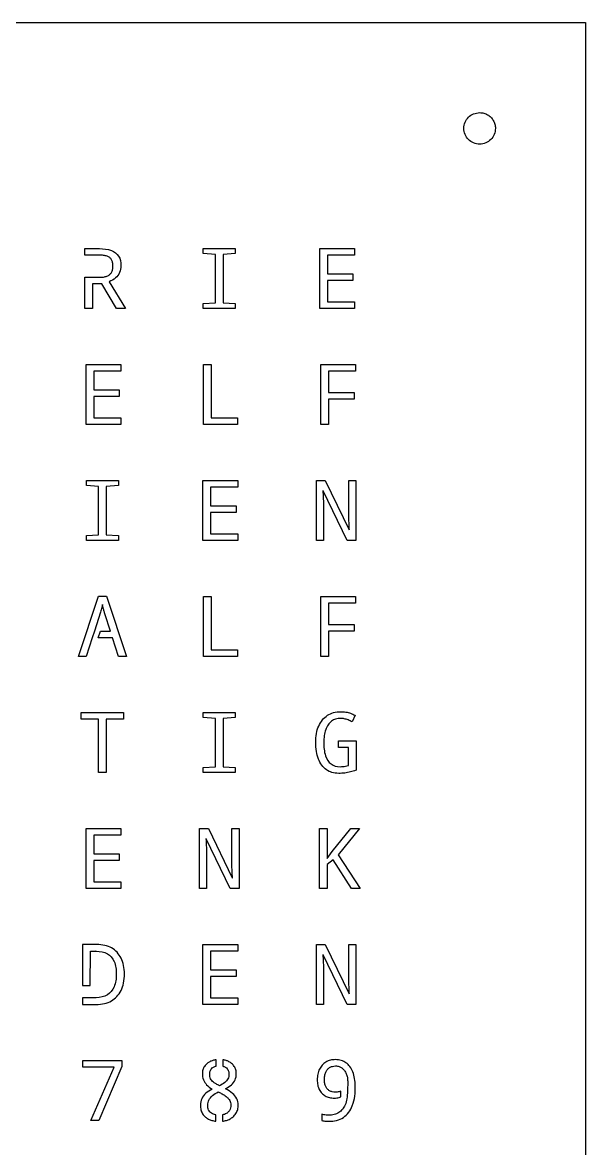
# Model space of a CAD drawing. Extents: x 0 to 500, y 0 to 500.
# Drawn here: x 375 to 500, y 250 to 500 of the extents above; entities that cross this region are included whole.
import ezdxf

# ---------------------------------------------------------------- set-up
doc = ezdxf.new("R2010")
doc.units = 0
doc.layers.add('Layer_1', color=7, linetype='CONTINUOUS')
doc.layers.add('letters', color=7, linetype='CONTINUOUS')

msp = doc.modelspace()

# ---------------------------------------------------------------- linework, layer by layer
at = {"layer": 'Layer_1', "color": 7}
msp.add_lwpolyline([(-0.000001, 500.00001), (500.000091, 500.00001), (500.000091, 0.000084), (-0.000001, 0.000084)], close=True, dxfattribs=at)
at = {"layer": 'Layer_1', "color": 1}
msp.add_lwpolyline([(476.498561, 480.000082)], close=True, dxfattribs=at)
msp.add_open_spline([(476.498561, 480.000082), (476.037667, 479.946899), (475.124087, 479.84148), (473.959865, 479.032796), (473.179777, 477.876541), (472.907888, 476.499201), (473.181053, 475.1265), (473.958473, 473.95996), (475.124854, 473.18258), (476.498143, 472.909415), (477.873256, 473.181265), (479.037806, 473.961505), (479.815889, 475.125165), (480.059615, 476.34801), (479.917934, 477.416237), (479.564437, 478.269933), (479.002019, 479.00431), (478.268566, 479.563045), (477.414863, 479.930278), (476.80484, 479.976749), (476.498561, 480.000082)], degree=3, knots=[0, 0, 0, 0, 1.373811, 2.723158, 4.096969, 5.47078, 6.820127, 8.193939, 9.56775, 10.917097, 12.290908, 13.664719, 15.014066, 16.387877, 17.304089, 18.212719, 19.128931, 20.045144, 20.953774, 21.869986, 21.869986, 21.869986, 21.869986], dxfattribs=at)
at = {"layer": 'letters', "color": 1}
for points in [[(391.989389, 448.359781), (390.533096, 448.359781), (388.820316, 448.359781), (388.820316, 449.80864), (392.090169, 449.80864)], [(388.820316, 443.430017), (390.533096, 443.430017), (392.035189, 443.430017)], [(394.20591, 442.454998), (397.842105, 436.48643), (395.836246, 436.48643), (392.630528, 441.990268), (390.533096, 441.990268), (390.533096, 436.48643), (388.820316, 436.48643), (388.820316, 443.430017)], [(441.839165, 392.205305), (441.839165, 384.979235), (440.263809, 384.979235), (440.263809, 398.301448), (442.214714, 398.301448), (447.508709, 387.330214), (447.56369, 387.330214)], [(447.435446, 391.011592), (447.435446, 398.301448), (449.029137, 398.301448), (449.029137, 384.979235)], [(449.029137, 384.979235), (447.059923, 384.979235), (441.747566, 396.005142), (441.674303, 396.005142)], [(392.300804, 369.112504), (390.981882, 364.857051), (390.496451, 363.353522), (389.159221, 359.225641), (387.41895, 359.225641), (391.842863, 372.602524), (393.628906, 372.602524), (398.071102, 359.225641), (396.312522, 359.225641), (394.993627, 363.353522), (391.797037, 363.353522), (392.282495, 364.857051)], [(392.282495, 364.857051), (394.50817, 364.857051), (393.290002, 368.720677)], [(448.836812, 346.201952), (448.177338, 344.725757)], [(445.182281, 340.506751), (449.047447, 340.506751), (449.047447, 333.97322)], [(447.353002, 335.039361), (447.353002, 339.012334), (445.182281, 339.012334), (445.182281, 340.506751)], [(415.883857, 314.944516), (415.883857, 307.718447), (414.308502, 307.718447), (414.308502, 321.040654), (416.259407, 321.040654), (421.553402, 310.069426), (421.608356, 310.069426)], [(421.480112, 313.750801), (421.480112, 321.040654), (423.073804, 321.040654), (423.073804, 307.718447)], [(423.073804, 307.718447), (421.104616, 307.718447), (415.792259, 318.744351), (415.718995, 318.744351)], [(391.485649, 295.287068), (391.36656, 295.287068), (391.36656, 295.287068), (390.065974, 295.296169), (390.065974, 295.296169), (388.353194, 295.287068), (388.34404, 286.183853)], [(441.839165, 289.190919), (441.839165, 281.96485), (440.263809, 281.96485), (440.263809, 295.287057), (442.214714, 295.287057), (447.508709, 284.315829), (447.56369, 284.315829)], [(447.435446, 287.997204), (447.435446, 295.287057), (449.029137, 295.287057), (449.029137, 281.96485)], [(388.34404, 286.183853), (390.02933, 286.183853), (390.065974, 293.838201), (390.065974, 293.838201), (391.36656, 293.838201)], [(391.36656, 293.838201), (391.302452, 293.838201)], [(449.029137, 281.96485), (447.059923, 281.96485), (441.747566, 292.990754), (441.674303, 292.990754)], [(391.36656, 283.431932), (390.065974, 283.422831), (390.065974, 283.422831), (390.065974, 283.422831), (388.353194, 283.422831), (388.353194, 281.96486), (390.065974, 281.96486), (390.065974, 281.96486), (391.36656, 281.96486)], [(417.99047, 268.294186), (417.972214, 269.697483)], [(419.483514, 269.697483), (419.483514, 269.697483), (419.474253, 268.275961)], [(418.45783, 262.553426), (418.7326, 262.425855)], [(445.676893, 261.459948), (445.676893, 262.744783)], [(447.206449, 264.922627), (447.169805, 262.717449)], [(441.445333, 257.61455), (441.445333, 256.193028)], [(417.926441, 256.065456), (417.917445, 257.459641)], [(419.401228, 257.459641), (419.410224, 256.065456)]]:
    msp.add_lwpolyline(points, dxfattribs=at)
for points in [[(422.24034, 436.48643), (415.132811, 436.48643), (415.132811, 437.607247), (417.834762, 437.789492), (417.834762, 448.505577), (415.132811, 448.687825), (415.132811, 449.80864), (422.24034, 449.80864), (422.24034, 448.687825), (419.547543, 448.505577), (419.547543, 437.789492), (422.24034, 437.607247)], [(448.726878, 436.48643), (441.014829, 436.48643), (441.014829, 449.80864), (448.726878, 449.80864), (448.726878, 448.31422), (442.718455, 448.31422), (442.718455, 444.195451), (448.36969, 444.195451), (448.36969, 442.719256), (442.718455, 442.719256), (442.718455, 437.980849), (448.726878, 437.980849)], [(396.816289, 410.732832), (389.10424, 410.732832), (389.10424, 424.055042), (396.816289, 424.055042), (396.816289, 422.560623), (390.80784, 422.560623), (390.80784, 418.441854), (396.459075, 418.441854), (396.459075, 416.965659), (390.80784, 416.965659), (390.80784, 412.227255), (396.816289, 412.227255)], [(415.206101, 410.732832), (415.206101, 424.055042), (416.918828, 424.055042), (416.918828, 412.245479), (422.734952, 412.245479), (422.734952, 410.732832)], [(442.965761, 410.732832), (441.262135, 410.732832), (441.262135, 424.055042), (448.965029, 424.055042), (448.965029, 422.560623), (442.965761, 422.560623), (442.965761, 417.858665), (448.616996, 417.858665), (448.616996, 416.364248), (442.965761, 416.364248)], [(396.285059, 384.979235), (389.17753, 384.979235), (389.17753, 386.10005), (391.879481, 386.2823), (391.879481, 396.998383), (389.17753, 397.180631), (389.17753, 398.301448), (396.285059, 398.301448), (396.285059, 397.180631), (393.592262, 396.998383), (393.592262, 386.2823), (396.285059, 386.10005)], [(422.77157, 384.979235), (415.059521, 384.979235), (415.059521, 398.301448), (422.77157, 398.301448), (422.77157, 396.807026), (416.763121, 396.807026), (416.763121, 392.688257), (422.414382, 392.688257), (422.414382, 391.212062), (416.763121, 391.212062), (416.763121, 386.473658), (422.77157, 386.473658)], [(415.206101, 359.225641), (415.206101, 372.547851), (416.918828, 372.547851), (416.918828, 360.738285), (422.734952, 360.738285), (422.734952, 359.225641)], [(442.965761, 359.225641), (441.262135, 359.225641), (441.262135, 372.547851), (448.965029, 372.547851), (448.965029, 371.053429), (442.965761, 371.053429), (442.965761, 366.351473), (448.616996, 366.351473), (448.616996, 364.857051), (442.965761, 364.857051)], [(393.592262, 333.472044), (391.879481, 333.472044), (391.879481, 345.299834), (388.050934, 345.299834), (388.050934, 346.794251), (397.411628, 346.794251), (397.411628, 345.299834), (393.592262, 345.299834)], [(422.24034, 333.472044), (415.132811, 333.472044), (415.132811, 334.592858), (417.834762, 334.775106), (417.834762, 345.491191), (415.132811, 345.673436), (415.132811, 346.794251), (422.24034, 346.794251), (422.24034, 345.673436), (419.547543, 345.491191), (419.547543, 334.775106), (422.24034, 334.592858)], [(396.816289, 307.718447), (389.10424, 307.718447), (389.10424, 321.040654), (396.816289, 321.040654), (396.816289, 319.546237), (390.80784, 319.546237), (390.80784, 315.427468), (396.459075, 315.427468), (396.459075, 313.951273), (390.80784, 313.951273), (390.80784, 309.212866), (396.816289, 309.212866)], [(450, 307.718447), (448.067404, 307.718447), (443.945777, 314.078845), (442.663501, 313.04004), (442.663501, 307.718447), (440.959901, 307.718447), (440.959901, 321.040654), (442.663501, 321.040654), (442.663501, 314.379552), (443.771761, 315.91042), (447.920877, 321.040654), (449.835138, 321.040654), (445.063192, 315.236111)], [(422.77157, 281.96485), (415.059521, 281.96485), (415.059521, 295.287057), (422.77157, 295.287057), (422.77157, 293.792637), (416.763121, 293.792637), (416.763121, 289.673871), (422.414382, 289.673871), (422.414382, 288.197676), (416.763121, 288.197676), (416.763121, 283.459272), (422.77157, 283.459272)], [(391.36656, 283.431932)], [(391.36656, 281.96485)], [(418.137023, 271.10078)], [(390.175882, 256.211252), (395.332479, 268.020818), (388.426484, 268.020818), (388.426484, 269.533462), (397.036105, 269.533462), (397.036105, 268.212176), (391.952745, 256.211252)]]:
    msp.add_lwpolyline(points, close=True, dxfattribs=at)
for points, knots in [([(392.035189, 443.430017), (392.353986, 443.440239), (392.938218, 443.458972), (393.729872, 443.653183), (394.357434, 443.990182), (394.799209, 444.506688), (395.043748, 445.18119), (395.107261, 445.938563), (395.044927, 446.689056), (394.803406, 447.343446), (394.362438, 447.839698), (393.727891, 448.153501), (392.920072, 448.333148), (392.319562, 448.350333), (391.989389, 448.359781)], [0, 0, 0, 0, 0.9549, 1.749962, 2.424685, 3.057295, 3.741417, 4.541485, 5.322312, 5.985525, 6.597261, 7.263986, 8.073876, 9.063027, 9.063027, 9.063027, 9.063027]), ([(392.090169, 449.80864), (392.996402, 449.770164), (394.588335, 449.702575), (396.585412, 448.230555), (396.960324, 446.211014), (396.692903, 444.459746), (395.704238, 443.11935), (394.726231, 442.685706), (394.20591, 442.454998)], [0, 0, 0, 0, 2.679135, 4.706298, 6.872819, 8.459534, 9.941504, 11.626282, 11.626282, 11.626282, 11.626282]), ([(441.674303, 396.005142), (441.706178, 395.490556), (441.76418, 394.554184), (441.82451, 393.287444), (441.834699, 392.535081), (441.839165, 392.205305)], [0, 0, 0, 0, 1.546746, 2.81455, 3.803913, 3.803913, 3.803913, 3.803913]), ([(447.56369, 387.330214), (447.539363, 387.87557), (447.496797, 388.829802), (447.448904, 390.056897), (447.43929, 390.738875), (447.435446, 391.011592)], [0, 0, 0, 0, 1.637718, 2.865589, 3.683797, 3.683797, 3.683797, 3.683797]), ([(392.722126, 370.780061), (392.680677, 370.583018), (392.599886, 370.198953), (392.460302, 369.642388), (392.353009, 369.285939), (392.300804, 369.112504)], [0, 0, 0, 0, 0.604044, 1.177364, 1.720679, 1.720679, 1.720679, 1.720679]), ([(393.290002, 368.720677), (393.219083, 368.953239), (393.078929, 369.412845), (392.889215, 370.099452), (392.777374, 370.555018), (392.722126, 370.780061)], [0, 0, 0, 0, 0.729388, 1.44147, 2.136623, 2.136623, 2.136623, 2.136623]), ([(441.445333, 335.10315), (441.171837, 335.54947), (440.593343, 336.49352), (440.185304, 338.238599), (440.050904, 340.146273), (440.192611, 342.054863), (440.652241, 343.79712), (441.281963, 344.721625), (441.582704, 345.163148)], [0, 0, 0, 0, 1.561681, 3.303241, 5.303428, 7.288671, 9.030938, 10.623642, 10.623642, 10.623642, 10.623642]), ([(441.582704, 345.163148), (441.933145, 345.52831), (442.6308, 346.255272), (444.08537, 346.868818), (445.506361, 347.027376), (446.788695, 346.929415), (447.867125, 346.677343), (448.515255, 346.359596), (448.836812, 346.201952)], [0, 0, 0, 0, 1.504888, 2.995923, 4.618585, 5.755625, 6.84381, 7.915279, 7.915279, 7.915279, 7.915279]), ([(448.177338, 344.725757), (447.888662, 344.877546), (447.336316, 345.167976), (446.467021, 345.428582), (445.525983, 345.529431), (444.533863, 345.398212), (443.549919, 344.905341), (443.103198, 344.352906), (442.874162, 344.06967)], [0, 0, 0, 0, 0.976717, 1.868832, 2.703591, 3.800912, 4.829437, 5.911595, 5.911595, 5.911595, 5.911595]), ([(442.874162, 344.06967), (442.675021, 343.721997), (442.250767, 342.981307), (441.954168, 341.624441), (441.844832, 339.655644), (442.005863, 337.399352), (443.293583, 335.14211), (445.01252, 334.731526), (446.11047, 334.797263), (446.731313, 334.882898), (447.142881, 334.986479), (447.353002, 335.039361)], [0, 0, 0, 0, 1.196214, 2.54844, 4.111457, 7.115031, 9.268359, 11.359721, 11.960875, 12.583851, 13.23365, 13.23365, 13.23365, 13.23365]), ([(449.047447, 333.97322), (448.643352, 333.83543), (447.827745, 333.557322), (446.53161, 333.343037), (445.151069, 333.248476), (443.734289, 333.403561), (442.390765, 334.028082), (441.763687, 334.741143), (441.445333, 335.10315)], [0, 0, 0, 0, 1.278882, 2.581238, 3.926713, 5.424137, 6.814197, 8.247623, 8.247623, 8.247623, 8.247623]), ([(415.718995, 318.744351), (415.750871, 318.229765), (415.808873, 317.293393), (415.869203, 316.026654), (415.879391, 315.274292), (415.883857, 314.944516)], [0, 0, 0, 0, 1.546745, 2.814549, 3.80391, 3.80391, 3.80391, 3.80391]), ([(421.608356, 310.069426), (421.584029, 310.614781), (421.541463, 311.569013), (421.49357, 312.796107), (421.483957, 313.478085), (421.480112, 313.750801)], [0, 0, 0, 0, 1.637718, 2.865587, 3.683794, 3.683794, 3.683794, 3.683794]), ([(396.001108, 293.564842), (395.613065, 293.91101), (394.821467, 294.617186), (393.225237, 295.192142), (392.086793, 295.254264), (391.485649, 295.287068)], [0, 0, 0, 0, 1.54899, 3.159905, 4.962236, 4.962236, 4.962236, 4.962236]), ([(391.302452, 293.838201), (391.310255, 293.838201), (391.325181, 293.838201), (391.346551, 293.838201), (391.360117, 293.838201), (391.36656, 293.838201)], [0, 0, 0, 0, 0.02341, 0.044779, 0.064109, 0.064109, 0.064109, 0.064109]), ([(391.36656, 293.838201), (392.242573, 293.75449), (393.899689, 293.596137), (395.662544, 291.419322), (395.908144, 288.702872), (395.649558, 285.979451), (393.905099, 283.786163), (392.243233, 283.554264), (391.36656, 283.431932)], [0, 0, 0, 0, 2.54174, 4.808098, 7.68985, 10.557642, 12.856313, 15.422793, 15.422793, 15.422793, 15.422793]), ([(395.946154, 283.714425), (396.285695, 284.143996), (396.994045, 285.040164), (397.517612, 286.81058), (397.677275, 288.715209), (397.520712, 290.594912), (397.007562, 292.282051), (396.328935, 293.147005), (396.001108, 293.564842)], [0, 0, 0, 0, 1.629717, 3.399904, 5.430385, 7.346383, 9.038748, 10.620281, 10.620281, 10.620281, 10.620281]), ([(441.674303, 292.990754), (441.706178, 292.476168), (441.76418, 291.539797), (441.82451, 290.273058), (441.834699, 289.520695), (441.839165, 289.190919)], [0, 0, 0, 0, 1.546744, 2.814547, 3.80391, 3.80391, 3.80391, 3.80391]), ([(447.56369, 284.315829), (447.539363, 284.861183), (447.496797, 285.815415), (447.448904, 287.042509), (447.43929, 287.724487), (447.435446, 287.997204)], [0, 0, 0, 0, 1.637717, 2.865586, 3.683794, 3.683794, 3.683794, 3.683794]), ([(391.36656, 281.96486), (391.979642, 282.011194), (393.136685, 282.098639), (394.74869, 282.67653), (395.554613, 283.375059), (395.946154, 283.714425)], [0, 0, 0, 0, 1.841791, 3.475929, 5.019996, 5.019996, 5.019996, 5.019996]), ([(416.003026, 268.877373), (415.788656, 268.676678), (415.364905, 268.279959), (415.00163, 267.45208), (414.87797, 266.427514), (415.090361, 265.234801), (415.872804, 264.038614), (416.661273, 263.486926), (417.083796, 263.191289)], [0, 0, 0, 0, 0.873274, 1.726225, 2.6442, 3.943143, 5.273929, 6.810456, 6.810456, 6.810456, 6.810456]), ([(417.972214, 269.697483), (417.72753, 269.654427), (417.249049, 269.57023), (416.575597, 269.293543), (416.193218, 269.015613), (416.003026, 268.877373)], [0, 0, 0, 0, 0.744152, 1.455198, 2.158867, 2.158867, 2.158867, 2.158867]), ([(417.010427, 265.077538), (416.920167, 265.210544), (416.738086, 265.478859), (416.592222, 265.960911), (416.544677, 266.486876), (416.59603, 267.021511), (416.790378, 267.514996), (417.083746, 267.848252), (417.389509, 268.062797), (417.676648, 268.206203), (417.884437, 268.264459), (417.99047, 268.294186)], [0, 0, 0, 0, 0.479905, 0.968118, 1.489909, 2.058497, 2.564264, 3.054251, 3.365198, 3.681647, 4.011402, 4.011402, 4.011402, 4.011402]), ([(419.474253, 268.275961), (419.569713, 268.247954), (419.759596, 268.192244), (420.02447, 268.054192), (420.319545, 267.844948), (420.610533, 267.515099), (420.803541, 267.021183), (420.877757, 266.322504), (420.671714, 265.413634), (419.866219, 264.514961), (419.125032, 264.144124), (418.714052, 263.938499)], [0, 0, 0, 0, 0.297853, 0.592473, 0.890793, 1.38078, 1.886547, 2.455135, 3.4731, 4.575246, 5.946984, 5.946984, 5.946984, 5.946984]), ([(420.069698, 263.264187), (420.538356, 263.527469), (421.40297, 264.01319), (422.295912, 265.189769), (422.52405, 266.403405), (422.402259, 267.439959), (422.04365, 268.262755), (421.485919, 268.866293), (420.854282, 269.290867), (420.195058, 269.575598), (419.723526, 269.65637), (419.483514, 269.697483)], [0, 0, 0, 0, 1.600679, 2.953047, 4.275175, 5.198784, 6.053477, 6.920909, 7.62432, 8.326932, 9.05532, 9.05532, 9.05532, 9.05532]), ([(441.536931, 268.521992), (441.314812, 268.23257), (440.857006, 267.636046), (440.508363, 266.488525), (440.402367, 265.280171), (440.501285, 264.107781), (440.821531, 263.066675), (441.241728, 262.530664), (441.445333, 262.270944)], [0, 0, 0, 0, 1.086828, 2.240048, 3.5337, 4.711483, 5.75709, 6.73999, 6.73999, 6.73999, 6.73999]), ([(441.445333, 256.193028), (441.594052, 256.159577), (441.914599, 256.087477), (442.443501, 256.040369), (443.935079, 255.991617), (446.502138, 256.49963), (448.683786, 259.786908), (448.94726, 262.959974), (448.802274, 265.484612), (448.437307, 266.98068), (447.93152, 267.78539), (447.691907, 268.166614)], [0, 0, 0, 0, 0.456964, 0.98493, 1.587674, 4.953229, 8.208673, 12.600623, 14.312705, 15.805347, 17.149038, 17.149038, 17.149038, 17.149038]), ([(447.691907, 268.166614), (447.418519, 268.477488), (446.882488, 269.087018), (445.743966, 269.623233), (444.536542, 269.771189), (443.371434, 269.646279), (442.323254, 269.24857), (441.798398, 268.763593), (441.536931, 268.521992)], [0, 0, 0, 0, 1.231014, 2.413647, 3.675301, 4.8391, 5.906456, 6.966023, 6.966023, 6.966023, 6.966023]), ([(442.672655, 263.209513), (442.546357, 263.384421), (442.28085, 263.752115), (442.088166, 264.462012), (442.02915, 265.276069), (442.087991, 266.121498), (442.296388, 266.907788), (442.66259, 267.538779), (443.172206, 268.001358), (443.812945, 268.272369), (444.535039, 268.351114), (445.282689, 268.255458), (445.971689, 267.896576), (446.508142, 267.31649), (446.908353, 266.604289), (447.164082, 265.789028), (447.192065, 265.216787), (447.206449, 264.922627)], [0, 0, 0, 0, 0.642752, 1.351202, 2.167163, 3.08832, 3.880934, 4.586861, 5.246858, 5.909393, 6.638294, 7.404768, 8.137283, 8.918302, 9.740892, 10.573337, 11.453918, 11.453918, 11.453918, 11.453918]), ([(418.714052, 263.938499), (418.464175, 264.06078), (418.00993, 264.283071), (417.422863, 264.651877), (417.137191, 264.946709), (417.010427, 265.077538)], [0, 0, 0, 0, 0.835229, 1.518339, 2.06327, 2.06327, 2.06327, 2.06327]), ([(417.083796, 263.191289), (416.578288, 262.910536), (415.640267, 262.389571), (414.681144, 261.094238), (414.442767, 259.745843), (414.57232, 258.589691), (414.937657, 257.652307), (415.386342, 257.200876), (415.609167, 256.976687)], [0, 0, 0, 0, 1.720194, 3.191998, 4.659077, 5.712193, 6.664579, 7.60417, 7.60417, 7.60417, 7.60417]), ([(417.917445, 257.459641), (417.566458, 257.543483), (416.90742, 257.700911), (416.220711, 258.547472), (416.066159, 259.629829), (416.30728, 260.81116), (417.184063, 261.868426), (418.006203, 262.310552), (418.45783, 262.553426)], [0, 0, 0, 0, 1.056378, 1.983535, 3.061022, 4.244828, 5.500162, 7.030316, 7.030316, 7.030316, 7.030316]), ([(419.410224, 256.065456), (419.707356, 256.112119), (420.28271, 256.202475), (421.079189, 256.535017), (421.808893, 257.037635), (422.42906, 257.739131), (422.822707, 258.667064), (422.96689, 259.796499), (422.670997, 261.121213), (421.606383, 262.37994), (420.617399, 262.949026), (420.069698, 263.264187)], [0, 0, 0, 0, 0.899746, 1.742231, 2.563256, 3.542464, 4.506443, 5.542079, 6.919979, 8.441475, 10.329891, 10.329891, 10.329891, 10.329891]), ([(445.676893, 262.744783), (445.551934, 262.695265), (445.299296, 262.595151), (444.890553, 262.516406), (444.370434, 262.48412), (443.772229, 262.543382), (443.135253, 262.774869), (442.825074, 263.066304), (442.672655, 263.209513)], [0, 0, 0, 0, 0.402505, 0.813769, 1.242065, 1.96287, 2.606472, 3.228289, 3.228289, 3.228289, 3.228289]), ([(447.169805, 262.717449), (447.130477, 262.156282), (447.058558, 261.130069), (446.719759, 259.727736), (446.25494, 259.002082), (446.043235, 258.671578)], [0, 0, 0, 0, 1.689287, 3.089216, 4.26012, 4.26012, 4.26012, 4.26012]), ([(418.7326, 262.425855), (419.004003, 262.292974), (419.511, 262.044744), (420.171696, 261.606284), (420.67751, 261.16164), (421.029386, 260.692308), (421.229965, 260.192786), (421.291738, 259.616945), (421.225775, 259.016134), (421.001384, 258.422385), (420.72109, 258.137748), (420.582751, 257.997267)], [0, 0, 0, 0, 0.90576, 1.692013, 2.371852, 2.916594, 3.436439, 3.965813, 4.637389, 5.23856, 5.824406, 5.824406, 5.824406, 5.824406]), ([(441.445333, 262.270944), (441.688286, 262.054416), (442.181553, 261.614802), (443.167563, 261.264168), (444.05681, 261.177428), (444.774043, 261.21301), (445.262343, 261.290793), (445.545036, 261.406144), (445.676893, 261.459948)], [0, 0, 0, 0, 0.96844, 1.966221, 3.0728, 3.632295, 4.119658, 4.545702, 4.545702, 4.545702, 4.545702]), ([(420.582751, 257.997267), (420.471171, 257.913628), (420.243925, 257.743289), (419.840951, 257.563663), (419.550839, 257.495033), (419.401228, 257.459641)], [0, 0, 0, 0, 0.417412, 0.850109, 1.310864, 1.310864, 1.310864, 1.310864]), ([(446.043235, 258.671578), (445.792256, 258.412669), (445.280665, 257.884915), (444.17866, 257.464644), (443.195355, 257.368394), (442.413407, 257.402213), (441.900956, 257.47035), (441.591582, 257.568263), (441.445332, 257.61455)], [0, 0, 0, 0, 1.070556, 2.182194, 3.444085, 4.016583, 4.52905, 4.988505, 4.988505, 4.988505, 4.988505]), ([(415.609167, 256.976687), (415.820492, 256.819273), (416.254499, 256.495986), (417.053001, 256.194084), (417.62673, 256.109594), (417.926441, 256.065456)], [0, 0, 0, 0, 0.787665, 1.617665, 2.52549, 2.52549, 2.52549, 2.52549])]:
    msp.add_open_spline(points, degree=3, knots=knots, dxfattribs=at)

doc.saveas('drawing.dxf')
